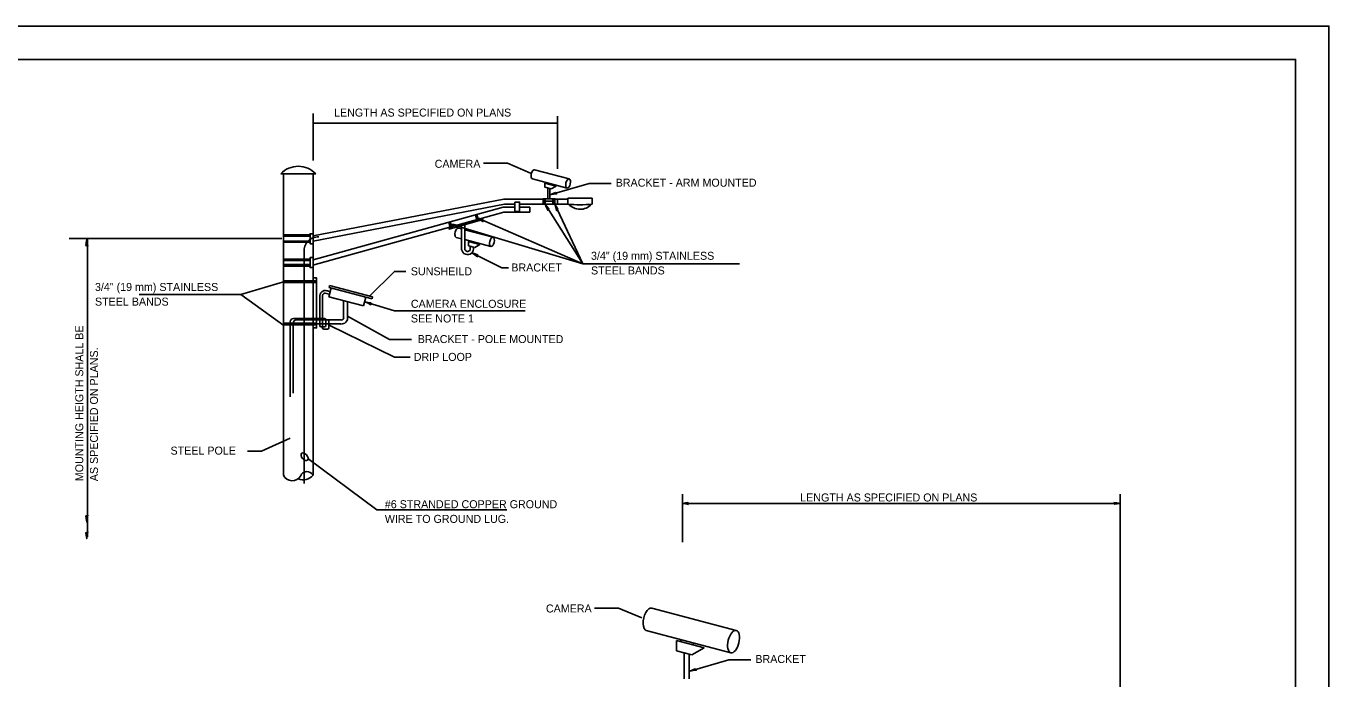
# Model space of a CAD drawing. Extents: x 53750 to 56102, y 36071 to 36970.
# Drawn here: x 54558.9 to 54949.7, y 36538.7 to 36734.6 of the extents above; entities that cross this region are included whole.
import ezdxf

# ---------------------------------------------------------------- set-up
doc = ezdxf.new("R2010")
doc.units = 0
for name, color, linetype in [('Default', 7, 'Continuous'), ('Design_EX_Roadway Notes', 7, 'Continuous'), ('Level 48', 7, 'Continuous'), ('Sheets_50 Reference Boundary', 7, 'Continuous'), ('Sheets_General Details', 7, 'Continuous'), ('Sheets_Printer Plotting Border', 7, 'Continuous'), ('Topo_Building', 7, 'Continuous')]:
    doc.layers.add(name, color=color, linetype=linetype)

msp = doc.modelspace()

# ---------------------------------------------------------------- linework, layer by layer
at = {"layer": 'Default'}
for p, q in [((54755.74, 36579.76), (54755.74, 36594.16)), ((54887.07, 36509.06), (54887.07, 36594.16)), ((54887.07, 36591.38), (54755.74, 36591.38))]:
    msp.add_line(p, q, dxfattribs=at)
for points in [[(54757.6, 36591.07), (54756.73, 36591.23), (54755.74, 36591.38), (54756.67, 36591.5), (54757.39, 36591.62), (54757.45, 36591.35)], [(54885.2, 36591.68), (54886.07, 36591.52), (54887.07, 36591.38), (54886.13, 36591.25), (54885.41, 36591.13), (54885.35, 36591.4)]]:
    msp.add_lwpolyline(points, close=True, dxfattribs=at)
at = {"layer": 'Design_EX_Roadway Notes'}
for p, q in [((54644.95, 36694.27), (54644.95, 36708.31)), ((54718.33, 36705.42), (54644.95, 36705.42)), ((54718.33, 36691.7), (54718.33, 36707.55)), ((54725.9, 36663.22), (54714.56, 36681.13)), ((54635.56, 36670.86), (54571.82, 36670.86)), ((54577.27, 36581.3), (54577.27, 36670.86)), ((54623.33, 36653.98), (54636.19, 36644.72))]:
    msp.add_line(p, q, dxfattribs=at)
for points in [[(54696.04, 36693.38), (54703.25, 36693.38), (54710.2, 36690.47)], [(54734.34, 36687.3), (54727.75, 36687.3), (54716.03, 36683.94)], [(54717.81, 36684.42), (54717.67, 36684.67), (54716.96, 36684.34), (54716.03, 36683.94), (54717.1, 36684.09), (54718.04, 36684.19), (54717.81, 36684.42), (54717.68, 36684.57), (54716.68, 36684.12), (54717.87, 36684.25), (54717.64, 36684.43), (54717.17, 36684.26), (54717.65, 36684.32)], [(54715.52, 36679.57), (54715.72, 36679.77), (54715.2, 36680.36), (54714.56, 36681.13), (54715, 36680.16), (54715.36, 36679.28), (54715.52, 36679.57), (54715.63, 36679.74), (54714.91, 36680.57), (54715.37, 36679.46), (54715.48, 36679.73), (54715.18, 36680.13), (54715.38, 36679.69)], [(54772.92, 36663.22), (54725.9, 36663.22), (54717.44, 36681.13)], [(54718.2, 36679.46), (54718.42, 36679.64), (54717.99, 36680.29), (54717.44, 36681.13), (54717.77, 36680.11), (54718.02, 36679.19), (54718.2, 36679.46), (54718.33, 36679.61), (54717.73, 36680.53), (54718.04, 36679.37), (54718.18, 36679.63), (54717.94, 36680.06), (54718.08, 36679.6)], [(54694.2, 36676.99), (54725.9, 36663.22), (54686.31, 36675.14)], [(54688.06, 36674.59), (54688.08, 36674.87), (54687.3, 36674.98), (54686.31, 36675.14), (54687.29, 36674.7), (54688.14, 36674.27), (54688.06, 36674.59), (54688.03, 36674.78), (54686.95, 36674.95), (54688.03, 36674.41), (54687.93, 36674.68), (54687.44, 36674.79), (54687.88, 36674.59)], [(54695.87, 36676.24), (54695.92, 36676.51), (54695.16, 36676.72), (54694.2, 36676.99), (54695.12, 36676.44), (54695.91, 36675.91), (54695.87, 36676.24), (54695.87, 36676.44), (54694.81, 36676.73), (54695.82, 36676.06), (54695.75, 36676.35), (54695.28, 36676.52), (54695.69, 36676.26)], [(54577.06, 36668.67), (54576.79, 36668.73), (54576.91, 36669.5), (54577.04, 36670.5), (54577.18, 36669.44), (54577.35, 36668.5), (54577.06, 36668.67), (54576.88, 36668.75), (54577.04, 36669.83), (54577.25, 36668.65), (54577.01, 36668.82), (54577.04, 36669.32), (54577.12, 36668.84)], [(54703.61, 36662.05), (54701.55, 36662.05), (54692.62, 36666.54)], [(54694.25, 36665.69), (54694.32, 36665.96), (54693.57, 36666.2), (54692.62, 36666.54), (54693.51, 36665.93), (54694.27, 36665.36), (54694.25, 36665.69), (54694.26, 36665.89), (54693.22, 36666.23), (54694.18, 36665.52), (54694.13, 36665.8), (54693.67, 36666), (54694.07, 36665.72)], [(54672.75, 36660.94), (54669.38, 36660.94), (54661.8, 36653.44)], [(54592.74, 36653.98), (54623.33, 36653.98), (54636.82, 36658)], [(54662.24, 36651.27), (54662.26, 36651.55), (54661.49, 36651.66), (54660.49, 36651.83), (54661.47, 36651.38), (54662.32, 36650.95), (54662.24, 36651.27), (54662.22, 36651.47), (54661.14, 36651.63), (54662.21, 36651.09), (54662.11, 36651.36), (54661.62, 36651.48), (54662.06, 36651.27)], [(54708.59, 36649.14), (54669.38, 36649.14), (54660.49, 36651.83)], [(54674.46, 36640.57), (54667.9, 36640.57), (54655.33, 36647.53)], [(54674.11, 36635.26), (54669.41, 36635.24), (54649.83, 36644.82)], [(54625.24, 36607.07), (54629.52, 36607.07), (54638.13, 36610.97)], [(54703.04, 36589.43), (54664.06, 36589.43), (54643.41, 36604.8)], [(54577.06, 36587.67), (54576.79, 36587.61), (54576.91, 36586.83), (54577.04, 36585.83), (54577.18, 36586.9), (54577.35, 36587.83), (54577.06, 36587.67), (54576.88, 36587.59), (54577.04, 36586.5), (54577.25, 36587.69), (54577.01, 36587.51), (54577.05, 36587.01), (54577.12, 36587.49)], [(54577.06, 36582.64), (54576.79, 36582.58), (54576.91, 36581.8), (54577.04, 36580.8), (54577.18, 36581.87), (54577.35, 36582.8), (54577.06, 36582.64), (54576.88, 36582.56), (54577.04, 36581.47), (54577.25, 36582.66), (54577.01, 36582.48), (54577.04, 36581.99), (54577.12, 36582.46)], [(54729.42, 36559.98), (54736.63, 36559.98), (54743.58, 36557.07)], [(54776.24, 36544.42), (54769.66, 36544.42), (54757.94, 36541.06)], [(54759.71, 36541.54), (54759.57, 36541.79), (54758.86, 36541.46), (54757.94, 36541.06), (54759, 36541.21), (54759.94, 36541.31), (54759.71, 36541.54), (54759.58, 36541.69), (54758.58, 36541.24), (54759.78, 36541.37), (54759.54, 36541.55), (54759.07, 36541.38), (54759.56, 36541.44)]]:
    msp.add_lwpolyline(points, dxfattribs=at)
msp.add_ellipse((54642.41, 36605.36), major_axis=(0.9, -1.01), ratio=0.61296, dxfattribs=at)
at = {"layer": 'Level 48'}
msp.add_lwpolyline([(54269.71, 36734.55), (54949.71, 36734.55), (54949.71, 36294.55), (54269.71, 36294.55)], close=True, dxfattribs=at)
at = {"layer": 'Sheets_50 Reference Boundary'}
msp.add_lwpolyline([(54309.71, 36724.55), (54939.71, 36724.55), (54939.71, 36324.55), (54309.71, 36324.55)], close=True, dxfattribs=at)
at = {"layer": 'Sheets_General Details'}
for p, q in [((54949.71, 36734.55), (54269.71, 36734.55)), ((54949.71, 36294.55), (54949.71, 36734.55))]:
    msp.add_line(p, q, dxfattribs=at)
msp.add_lwpolyline([(54309.71, 36724.55), (54939.71, 36724.55), (54939.71, 36304.55), (54309.71, 36304.55)], close=True, dxfattribs=at)
at = {"layer": 'Sheets_Printer Plotting Border'}
msp.add_lwpolyline([(54269.71, 36294.55), (54949.71, 36294.55), (54949.71, 36734.55), (54269.71, 36734.55)], close=True, dxfattribs=at)
at = {"layer": 'Topo_Building'}
for p, q in [((54635.28, 36690.25), (54645.75, 36690.25)), ((54636.08, 36599.81), (54636.08, 36690.25)), ((54644.95, 36669.2), (54644.95, 36690.25)), ((54721.8, 36688.73), (54711.41, 36691.47)), ((54721.14, 36685.97), (54710.75, 36688.71)), ((54717.87, 36686.57), (54714.46, 36687.47)), ((54714.46, 36687.47), (54714.46, 36686.2)), ((54716.35, 36685.7), (54714.46, 36686.2)), ((54715.01, 36687.61), (54715.01, 36687.33)), ((54715.41, 36685.95), (54715.41, 36682.76)), ((54716.03, 36685.79), (54716.03, 36682.76)), ((54716.35, 36685.7), (54717.87, 36686.57)), ((54716.49, 36687.19), (54716.49, 36686.94)), ((54702.21, 36682.62), (54644.95, 36671.58)), ((54702.21, 36682.62), (54713.99, 36682.62)), ((54714, 36681.12), (54714, 36682.76)), ((54714, 36682.07), (54714.12, 36682.07)), ((54714.12, 36681.12), (54714.12, 36682.76)), ((54714.15, 36681.12), (54714.15, 36682.76)), ((54714.18, 36681.12), (54714.18, 36682.76)), ((54714.21, 36681.12), (54714.21, 36682.76)), ((54714.24, 36681.12), (54714.24, 36682.76)), ((54714.28, 36681.12), (54714.28, 36682.76)), ((54714.31, 36681.12), (54714.31, 36682.76)), ((54714.34, 36681.12), (54714.34, 36682.76)), ((54714.38, 36681.12), (54714.38, 36682.76)), ((54714.42, 36681.12), (54714.42, 36682.76)), ((54714.45, 36681.12), (54714.45, 36682.76)), ((54714.5, 36681.12), (54714.5, 36682.76)), ((54714.54, 36681.12), (54714.54, 36682.76)), ((54714.58, 36681.12), (54714.58, 36682.76)), ((54714.61, 36681.12), (54714.61, 36682.76)), ((54714.63, 36681.12), (54714.63, 36682.76)), ((54716.93, 36681.12), (54716.93, 36682.76)), ((54716.95, 36681.12), (54716.95, 36682.76)), ((54716.98, 36681.12), (54716.98, 36682.76)), ((54717.02, 36681.12), (54717.02, 36682.76)), ((54717.06, 36681.12), (54717.06, 36682.76)), ((54717.09, 36681.12), (54717.09, 36682.76)), ((54717.14, 36681.12), (54717.14, 36682.76)), ((54717.17, 36681.12), (54717.17, 36682.76)), ((54717.21, 36681.12), (54717.21, 36682.76)), ((54717.23, 36681.12), (54717.23, 36682.76)), ((54717.26, 36681.12), (54717.26, 36682.76)), ((54717.3, 36681.12), (54717.3, 36682.76)), ((54717.34, 36681.12), (54717.34, 36682.76)), ((54717.37, 36681.12), (54717.37, 36682.76)), ((54717.49, 36682.07), (54717.37, 36682.07)), ((54717.49, 36681.12), (54717.49, 36682.76)), ((54717.49, 36682.62), (54718.33, 36682.62)), ((54718.33, 36682.62), (54718.33, 36681.12)), ((54718.33, 36682.62), (54721.38, 36682.62)), ((54721.38, 36682.9), (54721.38, 36681.12)), ((54721.38, 36682.9), (54728.66, 36682.9)), ((54728.66, 36682.9), (54728.66, 36681.12)), ((54644.92, 36662.87), (54702.21, 36678.69)), ((54702.35, 36681.12), (54644.95, 36670.05)), ((54644.95, 36664.44), (54702, 36680.19)), ((54693.7, 36677.89), (54694.22, 36676.01)), ((54693.72, 36677.9), (54694.23, 36676.01)), ((54693.73, 36677.9), (54694.26, 36676.02)), ((54693.75, 36677.91), (54694.27, 36676.02)), ((54693.77, 36677.91), (54694.29, 36676.03)), ((54693.79, 36677.92), (54694.31, 36676.03)), ((54693.81, 36677.93), (54694.33, 36676.04)), ((54693.83, 36677.93), (54694.36, 36676.04)), ((54693.86, 36677.94), (54694.38, 36676.05)), ((54693.88, 36677.94), (54694.4, 36676.06)), ((54693.91, 36677.95), (54694.43, 36676.06)), ((54693.93, 36677.96), (54694.45, 36676.07)), ((54693.96, 36677.96), (54694.48, 36676.08)), ((54693.98, 36677.97), (54694.5, 36676.08)), ((54693.99, 36677.97), (54694.51, 36676.09)), ((54694.02, 36677.98), (54694.54, 36676.1)), ((54694.04, 36677.99), (54694.57, 36676.1)), ((54702, 36680.19), (54705.53, 36680.19)), ((54702.21, 36678.69), (54710.01, 36678.69)), ((54702.35, 36681.12), (54705.51, 36681.12)), ((54706.87, 36681.12), (54718.33, 36681.12)), ((54706.87, 36680.19), (54710.01, 36680.19)), ((54710.01, 36680.19), (54710.01, 36678.69)), ((54718.33, 36681.12), (54721.38, 36681.12)), ((54685.7, 36675.69), (54686.22, 36673.8)), ((54685.72, 36675.69), (54686.24, 36673.81)), ((54685.75, 36675.7), (54686.27, 36673.81)), ((54685.77, 36675.7), (54686.29, 36673.82)), ((54685.79, 36675.71), (54686.32, 36673.82)), ((54685.82, 36675.72), (54686.34, 36673.83)), ((54685.84, 36675.73), (54686.37, 36673.84)), ((54685.87, 36675.73), (54686.39, 36673.85)), ((54685.9, 36675.74), (54686.43, 36673.86)), ((54685.93, 36675.75), (54686.45, 36673.86)), ((54685.96, 36675.76), (54686.48, 36673.87)), ((54685.98, 36675.76), (54686.5, 36673.88)), ((54686.01, 36675.77), (54686.53, 36673.88)), ((54686.03, 36675.78), (54686.55, 36673.89)), ((54686.06, 36675.78), (54686.58, 36673.9)), ((54686.09, 36675.79), (54686.61, 36673.91)), ((54689.52, 36673.68), (54688.57, 36673.93)), ((54689.52, 36667.9), (54689.52, 36674.71)), ((54690.48, 36667.9), (54690.48, 36674.97)), ((54636.1, 36671.95), (54644.06, 36671.95)), ((54636.1, 36671.57), (54644.06, 36671.57)), ((54636.1, 36670.05), (54644.06, 36670.05)), ((54689.52, 36670.75), (54687.9, 36671.17)), ((54698.96, 36671.19), (54690.48, 36673.42)), ((54698.29, 36668.43), (54690.48, 36670.49)), ((54692.16, 36670.07), (54692.16, 36669.8)), ((54636.1, 36669.69), (54644.06, 36669.69)), ((54642.25, 36666.81), (54642.25, 36626.59)), ((54644.95, 36664.47), (54644.95, 36669.24)), ((54695.02, 36669.04), (54691.62, 36669.93)), ((54691.62, 36669.93), (54691.62, 36668.66)), ((54693.5, 36668.17), (54691.62, 36668.66)), ((54692.12, 36668.51), (54692.12, 36667.67)), ((54693.08, 36668.28), (54693.08, 36667.67)), ((54693.5, 36668.17), (54695.02, 36669.04)), ((54693.64, 36669.66), (54693.64, 36669.4)), ((54636.1, 36664.65), (54644.06, 36664.65)), ((54636.1, 36664.2), (54644.06, 36664.2)), ((54636.1, 36662.99), (54644.06, 36662.99)), ((54636.1, 36662.57), (54644.06, 36662.57)), ((54644.95, 36637.95), (54644.95, 36662.93)), ((54636.08, 36658.14), (54646, 36658.14)), ((54636.08, 36658.01), (54646, 36658.01)), ((54636.08, 36657.9), (54646, 36657.9)), ((54636.08, 36657.75), (54646, 36657.75)), ((54636.08, 36657.58), (54646, 36657.58)), ((54649.77, 36654.13), (54648.62, 36654.43)), ((54649.99, 36654.94), (54648.84, 36655.24)), ((54650.35, 36655.98), (54649.65, 36653.34)), ((54662.67, 36652.73), (54649.74, 36656.14)), ((54649.75, 36656.14), (54649.9, 36656.68)), ((54662.81, 36653.28), (54649.9, 36656.68)), ((54646.94, 36653.21), (54646.94, 36644.71)), ((54647.78, 36653.21), (54647.78, 36644.03)), ((54660.05, 36650.6), (54649.65, 36653.34)), ((54654.13, 36652.16), (54654.13, 36647.16)), ((54655.33, 36651.84), (54655.33, 36647.3)), ((54660.74, 36653.21), (54660.05, 36650.6)), ((54662.67, 36652.73), (54662.81, 36653.28)), ((54639.08, 36646.81), (54648.38, 36646.81)), ((54636.08, 36645.33), (54646, 36645.33)), ((54636.08, 36645.26), (54646, 36645.26)), ((54636.08, 36645.18), (54646, 36645.18)), ((54636.08, 36645.1), (54646, 36645.1)), ((54636.08, 36644.99), (54646, 36644.99)), ((54636.16, 36645.41), (54646, 36645.41)), ((54636.16, 36644.88), (54646, 36644.88)), ((54638.08, 36623.31), (54638.08, 36645.81)), ((54639, 36624.45), (54639, 36645.42)), ((54640, 36646.42), (54649.29, 36646.42)), ((54644.95, 36646.38), (54653.37, 36646.38)), ((54644.95, 36645.18), (54653.26, 36645.18)), ((54644.95, 36642.7), (54644.95, 36645.04)), ((54644.95, 36637.95), (54644.95, 36644.27)), ((54647.34, 36644.31), (54648.38, 36644.31)), ((54648.18, 36643.63), (54649.29, 36643.63)), ((54648.78, 36646.41), (54648.78, 36644.71)), ((54649.69, 36644.03), (54649.69, 36646.02)), ((54644.95, 36599.81), (54644.95, 36637.95)), ((54642.25, 36597.35), (54642.25, 36626.59)), ((54771.92, 36553.28), (54746.54, 36559.97)), ((54770.29, 36546.55), (54744.91, 36553.24)), ((54762.3, 36548.02), (54753.99, 36550.21)), ((54753.99, 36550.21), (54753.99, 36547.11)), ((54755.32, 36550.56), (54755.32, 36549.88)), ((54758.94, 36549.54), (54758.94, 36548.92)), ((54758.59, 36545.9), (54753.99, 36547.11)), ((54756.3, 36546.5), (54756.3, 36538.72)), ((54757.83, 36546.1), (54757.83, 36538.72)), ((54758.59, 36545.9), (54762.3, 36548.02))]:
    msp.add_line(p, q, dxfattribs=at)
for points in [[(54705.5, 36681.75), (54706.89, 36681.75), (54706.89, 36678.97), (54705.5, 36678.97)], [(54685.65, 36674.11), (54695.12, 36676.71), (54695.23, 36676.28), (54685.77, 36673.67)], [(54644.97, 36659.01), (54646, 36659.01), (54646, 36643.99), (54644.97, 36643.99)]]:
    msp.add_lwpolyline(points, close=True, dxfattribs=at)
for points in [[(54717.49, 36682.07), (54717.49, 36682.76), (54714, 36682.76), (54714, 36682.07)], [(54714.63, 36682.07), (54716.93, 36682.07)], [(54644.94, 36670.05), (54644.94, 36672.27), (54644.06, 36672.27), (54644.06, 36669.24), (54644.94, 36669.24)], [(54644.94, 36662.89), (54644.94, 36665.1), (54644.06, 36665.1), (54644.06, 36662.08), (54644.94, 36662.08)]]:
    msp.add_lwpolyline(points, dxfattribs=at)
for centre, radius, start, end in [((54640.51, 36685.26), 7.23, 43.6547, 136.3453), ((54725.02, 36715.54), 34.61, 263.9603, 276.0397), ((54725.04, 36684.11), 4.53, 221.9294, 317.524), ((54646.55, 36667), 4.31, 88.6189, 182.539), ((54691.3, 36667.78), 1.79, 171.6337, 356.3236), ((54691.3, 36667.78), 0.83, 171.6337, 352.1022), ((54648.68, 36653.49), 1.74, 75.2498, 184.8858), ((54648.68, 36653.49), 0.945, 93.5791, 197.434), ((54639.08, 36645.81), 1, 90, 180), ((54648.38, 36646.41), 0.4, 0, 90), ((54653.43, 36647.08), 1.91, 265.0147, 6.373), ((54653.43, 36647.08), 0.71, 265.0147, 6.373), ((54640, 36645.42), 1, 90, 180), ((54647.34, 36644.71), 0.4, 180, 270), ((54648.18, 36644.03), 0.4, 180, 270), ((54648.38, 36644.71), 0.4, 270, 0), ((54649.29, 36646.02), 0.4, 0, 90), ((54649.29, 36644.03), 0.4, 270, 0), ((54638.71, 36601.03), 2.89, 204.9334, 329.5165), ((54641.93, 36602.42), 3.99, 248.3895, 319.1921), ((54643.13, 36598.83), 2.07, 28.4891, 159.0895)]:
    msp.add_arc(centre, radius, start, end, dxfattribs=at)
for centre, major_axis in [((54711.08, 36690.09), (0.33, 1.38)), ((54688.23, 36672.55), (0.33, 1.38)), ((54745.73, 36556.61), (0.81, 3.37))]:
    msp.add_ellipse(centre, major_axis=major_axis, ratio=0.47138, start_param=6.283128, end_param=9.424779, dxfattribs=at)
for centre, major_axis in [((54721.47, 36687.35), (0.33, 1.38)), ((54698.62, 36669.81), (0.33, 1.38)), ((54771.1, 36549.91), (0.81, 3.37))]:
    msp.add_ellipse(centre, major_axis=major_axis, ratio=0.47138, dxfattribs=at)

# ---------------------------------------------------------------- texts
at = {"layer": 'Design_EX_Roadway Notes'}
for s, p in [('LENGTH AS SPECIFIED ON PLANS', (54651.24, 36707.4)), ('CAMERA', (54681.43, 36692.04)), ('BRACKET - ARM MOUNTED', (54735.74, 36686.37)), ('3/4" (19 mm) STAINLESS', (54728.33, 36664.44)), ('SUNSHEILD', (54674.28, 36659.79)), ('BRACKET', (54704.43, 36660.93)), ('STEEL BANDS', (54728.33, 36660.04)), ('3/4" (19 mm) STAINLESS', (54579.52, 36655.09)), ('STEEL BANDS', (54579.52, 36650.69)), ('CAMERA ENCLOSURE', (54674.3, 36650.04)), ('SEE NOTE 1', (54674.3, 36645.64)), ('BRACKET - POLE MOUNTED', (54676.35, 36639.46)), ('DRIP LOOP', (54675.15, 36634.11)), ('STEEL POLE', (54602.19, 36606)), ('#6 STRANDED COPPER GROUND', (54666.48, 36589.92)), ('LENGTH AS SPECIFIED ON PLANS', (54791.09, 36591.94)), ('WIRE TO GROUND LUG.', (54666.48, 36585.52)), ('CAMERA', (54714.81, 36558.64)), ('BRACKET ', (54777.64, 36543.49))]:
    msp.add_text(s, height=2.4, dxfattribs=at).set_placement(p)
for s, p in [('MOUNTING HEIGTH SHALL BE', (54576.02, 36598.02)), ('AS SPECIFIED ON PLANS.', (54580.42, 36598.02))]:
    msp.add_text(s, height=2.4, rotation=90, dxfattribs=at).set_placement(p)

doc.saveas('drawing.dxf')
